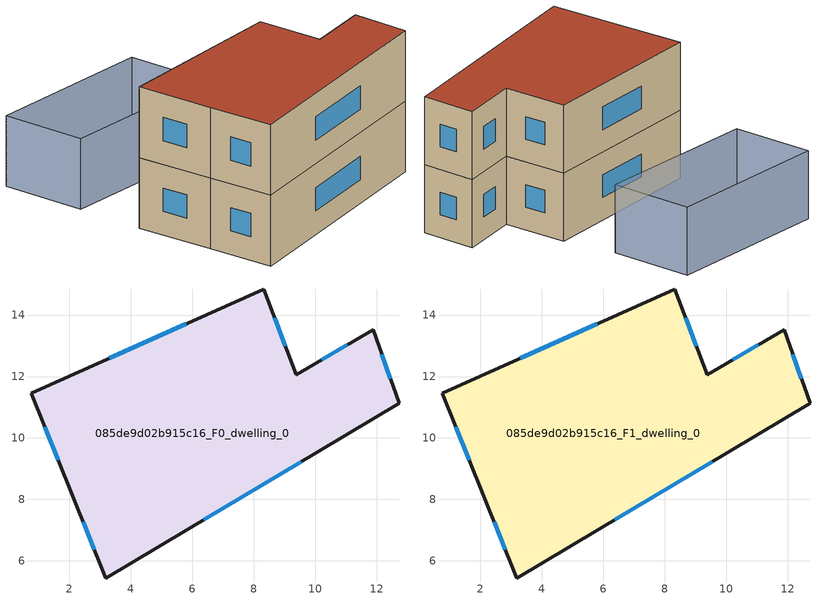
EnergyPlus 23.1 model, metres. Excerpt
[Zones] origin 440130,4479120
085de9d02b915c16_F0_dwelling_0
 floor ground (EU_floor_Construction): 11.88,13.52 12.73,11.13 3.19,5.44 2.08,8.18 0.77,11.46 8.32,14.85 9.39,12.05 z0
 wall outside (EU_wall_Construction): 11.88,13.52 9.39,12.05 8.32,14.85 0.77,11.46 2.08,8.18 3.19,5.44 12.73,11.13 11.88,13.52 z0:3
 window (EU_Window_Construction): 11.05,13.03 10.22,12.54 / 12.45,11.93 12.17,12.72 / 6.38,7.34 9.54,9.23 / 2.45,7.27 2.82,6.36 / 1.21,10.36 1.64,9.28 / 5.8,13.71 3.29,12.59 / 9.03,12.99 8.68,13.91 z1:2
085de9d02b915c16_F1_dwelling_0
 floor to 085de9d02b915c16_F0_dwelling_0 (EU_floor_Construction): 11.88,13.52 12.73,11.13 3.19,5.44 2.08,8.18 0.77,11.46 8.32,14.85 9.39,12.05 z3
 wall outside (EU_wall_Construction): 11.88,13.52 9.39,12.05 8.32,14.85 0.77,11.46 2.08,8.18 3.19,5.44 12.73,11.13 11.88,13.52 z3:6
 window (EU_Window_Construction): 11.05,13.03 10.22,12.54 / 12.45,11.93 12.17,12.72 / 6.38,7.34 9.54,9.23 / 2.45,7.27 2.82,6.36 / 1.21,10.36 1.64,9.28 / 5.8,13.71 3.29,12.59 / 9.03,12.99 8.68,13.91 z4:5
 roof outside (EU_roof_Construction): 12.73,11.13 11.88,13.52 9.39,12.05 8.32,14.85 0.77,11.46 2.08,8.18 3.19,5.44 z6
shading: -1.5,17.89 5.86,20.56 / 5.86,20.56 7.15,16.99 / 7.15,16.99 -0.2,14.32 / -0.2,14.32 -1.5,17.89 z0:3
[Building]
EU S2 Campaign: North Axis=0; Terrain=City; Solar Distribution=FullExterior
[Site:Location]
Madrid: Latitude=40.5; Longitude=-3.5; Time Zone=1; Elevation=609
[SizingPeriod:WeatherFileDays]
AnnualSizingPeriod: Begin Month=1; Begin Day of Month=1; End Month=12; End Day of Month=31; Day of Week for Start Day=Monday; Use Weather File Daylight Saving Period=No; Use Weather File Rain and Snow Indicators=No
[MATERIAL]
EU_InternalMass_Material: Roughness=MediumRough; Thickness=0.1; Conductivity=1; Density=1800; Specific Heat=900; Thermal Absorptance=0.9; Solar Absorptance=0.7; Visible Absorptance=0.7
[MATERIAL:NOMASS] Roughness=MediumRough; Thermal Absorptance=0.9; Solar Absorptance=0.7; Visible Absorptance=0.7
Name | Thermal Resistance
EU_wall_NoMass | 0.459673
EU_roof_NoMass | 0.495815
EU_floor_NoMass | 0.788942
[WINDOWMATERIAL:SIMPLEGLAZINGSYSTEM]
EU_Window_SimpleGlazing: UFactor=4.26103; Solar Heat Gain Coefficient=0.85; Visible Transmittance=0.85
[CONSTRUCTION]
EU_wall_Construction: EU_wall_NoMass
EU_roof_Construction: EU_roof_NoMass
EU_floor_Construction: EU_floor_NoMass
EU_Window_Construction: EU_Window_SimpleGlazing
EU_InternalMass_Construction: EU_InternalMass_Material
[ZONE] Type=1; Multiplier=1; Ceiling Height=autocalculate; Volume=169.595; Floor Area=autocalculate; Part of Total Floor Area=Yes
085de9d02b915c16_F0_dwelling_0; 085de9d02b915c16_F1_dwelling_0
[INTERNALMASS] Construction=EU_InternalMass_Construction; Surface Area=56.5318
Name | Zone or ZoneList
085de9d02b915c16_F0_dwelling_0_EU_InternalMass | 085de9d02b915c16_F0_dwelling_0
085de9d02b915c16_F1_dwelling_0_EU_InternalMass | 085de9d02b915c16_F1_dwelling_0
[OTHEREQUIPMENT] Fuel Type=Electricity; Design Level Calculation Method=Watts/Area; Power per Zone Floor Area=1; Fraction Latent=0; Fraction Radiant=0; Fraction Lost=0; Carbon Dioxide Generation Rate=0; EndUse Subcategory=EU_Step8_InternalGains
Name | Zone or ZoneList or Space or SpaceList | Schedule
EU_Step8_InternalGain_085de9d02b915c16_F0_dwelling_0_f000 | 085de9d02b915c16_F0_dwelling_0 | EU_Step8_GainSchedule_085de9d02b915c16_F0_dwelling_0_f000
EU_Step8_InternalGain_085de9d02b915c16_F1_dwelling_0_f000 | 085de9d02b915c16_F1_dwelling_0 | EU_Step8_GainSchedule_085de9d02b915c16_F1_dwelling_0_f000
[ZONEVENTILATION:DESIGNFLOWRATE] Schedule=EU_AlwaysOn; Design Flow Rate Calculation Method=AirChanges/Hour; Air Changes per Hour=0.719161; Ventilation Type=Natural; Fan Pressure Rise=0; Fan Total Efficiency=1; Constant Term Coefficient=1; Temperature Term Coefficient=0; Velocity Term Coefficient=0; Velocity Squared Term Coefficient=0; Minimum Indoor Temperature=-100; Maximum Indoor Temperature=100; Delta Temperature=-100; Minimum Outdoor Temperature=-100; Maximum Outdoor Temperature=100; Maximum Wind Speed=40
Name | Zone or ZoneList or Space or SpaceList
EU_ConstantAir_085de9d02b915c16_F0_dwelling_0 | 085de9d02b915c16_F0_dwelling_0
EU_ConstantAir_085de9d02b915c16_F1_dwelling_0 | 085de9d02b915c16_F1_dwelling_0
[HVACTEMPLATE:THERMOSTAT] Constant Heating Setpoint=20; Constant Cooling Setpoint=50
EU_HeatOnly_085de9d02b915c16_F0_dwelling_0; EU_HeatOnly_085de9d02b915c16_F1_dwelling_0
[HVACTEMPLATE:ZONE:IDEALLOADSAIRSYSTEM] System Availability Schedule=EU_AlwaysOn; Maximum Heating Supply Air Temperature=50; Minimum Cooling Supply Air Temperature=13; Maximum Heating Supply Air Humidity Ratio=0.0156; Minimum Cooling Supply Air Humidity Ratio=0.0077; Heating Limit=NoLimit; Cooling Limit=NoLimit; Heating Availability Schedule=EU_AlwaysOn; Cooling Availability Schedule=EU_CoolingOff; Dehumidification Control Type=ConstantSensibleHeatRatio; Cooling Sensible Heat Ratio=0.7; Dehumidification Setpoint=60; Humidification Control Type=None; Humidification Setpoint=30; Outdoor Air Method=None; Outdoor Air Flow Rate per Person=0.00944; Outdoor Air Flow Rate per Zone Floor Area=0; Outdoor Air Flow Rate per Zone=0; Demand Controlled Ventilation Type=None; Outdoor Air Economizer Type=NoEconomizer; Heat Recovery Type=None; Sensible Heat Recovery Effectiveness=0.7; Latent Heat Recovery Effectiveness=0.65
Name | Template Thermostat
085de9d02b915c16_F0_dwelling_0 | EU_HeatOnly_085de9d02b915c16_F0_dwelling_0
085de9d02b915c16_F1_dwelling_0 | EU_HeatOnly_085de9d02b915c16_F1_dwelling_0
[SIZING:ZONE] Zone Cooling Design Supply Air Temperature Input Method=SupplyAirTemperature; Zone Cooling Design Supply Air Temperature=13; Zone Heating Design Supply Air Temperature Input Method=SupplyAirTemperature; Zone Heating Design Supply Air Temperature=50; Zone Cooling Design Supply Air Humidity Ratio=0.008; Zone Heating Design Supply Air Humidity Ratio=0.008; Cooling Design Air Flow Method=DesignDay; Cooling Design Air Flow Rate=0; Cooling Minimum Air Flow per Zone Floor Area=0.000762; Cooling Minimum Air Flow=0; Cooling Minimum Air Flow Fraction=0.2; Heating Design Air Flow Method=DesignDay; Heating Design Air Flow Rate=0; Heating Maximum Air Flow per Zone Floor Area=0.002032; Heating Maximum Air Flow=0.141576; Heating Maximum Air Flow Fraction=0.3; Account for Dedicated Outdoor Air System=No; Dedicated Outdoor Air System Control Strategy=NeutralSupplyAir; Dedicated Outdoor Air Low Setpoint Temperature for Design=autosize; Dedicated Outdoor Air High Setpoint Temperature for Design=autosize; Zone Load Sizing Method=Sensible Load Only No Latent Load; Zone Latent Cooling Design Supply Air Humidity Ratio Input Method=HumidityRatioDifference; Zone Cooling Design Supply Air Humidity Ratio Difference=0.005; Zone Latent Heating Design Supply Air Humidity Ratio Input Method=HumidityRatioDifference; Zone Humidification Design Supply Air Humidity Ratio Difference=0.005
085de9d02b915c16_F0_dwelling_0; 085de9d02b915c16_F1_dwelling_0
[SCHEDULE:CONSTANT]
Name | Hourly Value
EU_AlwaysOn | 1
EU_CoolingOff | 0
[SCHEDULE:FILE] Column Number=1; Rows to Skip at Top=0; Number of Hours of Data=8760; Column Separator=Comma; Interpolate to Timestep=No; Minutes per Item=60; Adjust Schedule for Daylight Savings=Yes
Name | File
EU_Step8_GainSchedule_085de9d02b915c16_F0_dwelling_0_f000 | ../../schedules/085de9d02b915c16/085de9d02b915c16_F0_dwelling_0_f000_gain.csv
EU_Step8_GainSchedule_085de9d02b915c16_F1_dwelling_0_f000 | ../../schedules/085de9d02b915c16/085de9d02b915c16_F1_dwelling_0_f000_gain.csv
